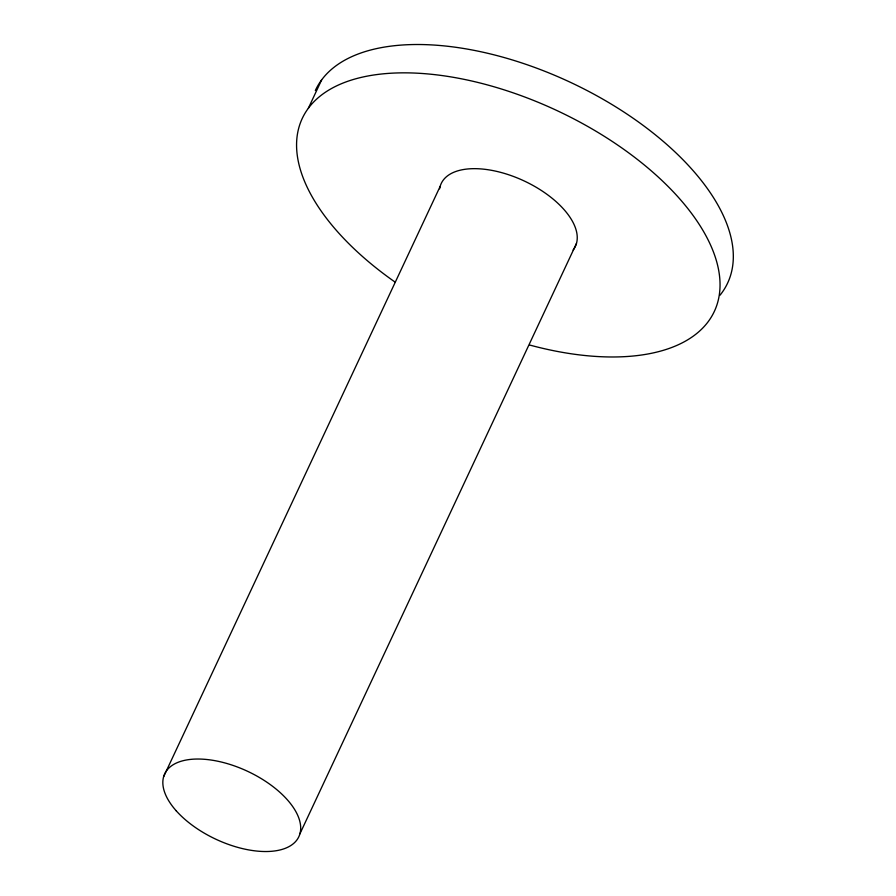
<?xml version="1.0" encoding="UTF-8"?>
<svg xmlns="http://www.w3.org/2000/svg" width="896" height="896" viewBox="0 0 896 896"><rect width="100%" height="100%" fill="white"/><g stroke="black" fill="none" stroke-linecap="round" stroke-linejoin="round"><path stroke-width="1.34" d="M308.358 108.248L321.63 79.912M163.61 776.742L440.16 186.379M299.914 833.818L576.464 243.454M394.755 281.859A227.506 115.125 25.1 0 1 371.325 75.387A227.506 115.125 25.1 0 1 703.125 230.742A227.506 115.125 25.1 0 1 529.738 345.05M439.622 188.81A74.077 37.486 25.1 0 1 523.118 180.466A74.077 37.486 25.1 0 1 573.126 250.018M315.336 90.541A227.506 115.125 25.1 0 1 582.646 88.278A227.506 115.125 25.1 0 1 719.981 295.254M176.254 810.846A74.077 37.486 25.1 0 0 294.918 842.262A74.077 37.486 25.1 0 0 224.123 762.731A74.077 37.486 25.1 0 0 176.254 810.846"/></g></svg>
